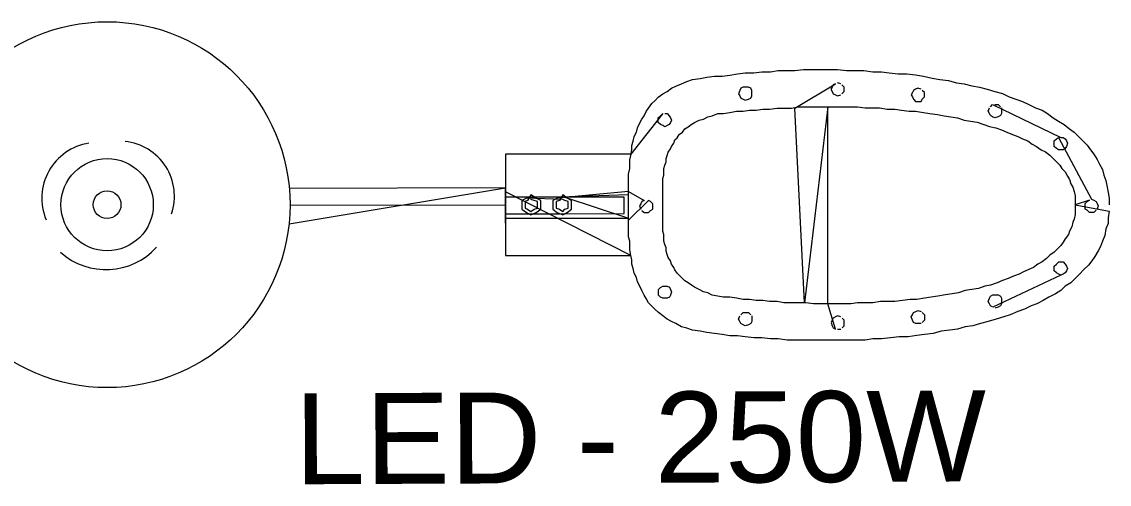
# Model space of a CAD drawing. Header units: metres. Extents: x -12 to 158, y -16 to 62.
# Drawn here: x 64.258953 to 64.261477, y 31.7712 to 31.772273 of the extents above; entities that cross this region are included whole.
import ezdxf

# ---------------------------------------------------------------- set-up
doc = ezdxf.new("R2010")
doc.units = ezdxf.units.M
for name, color, linetype, lineweight, true_color in [('A-COTAS', 1, 'Continuous', 9, 0xff0000), ('COTAS', 7, 'Continuous', 9, 0x666666), ('POSTE', 7, 'Continuous', 9, 0x767676)]:
    doc.layers.add(name, color=color, linetype=linetype, lineweight=lineweight, true_color=true_color)
doc.layers.add('P', color=7, linetype='Continuous', lineweight=100)
doc.styles.add('Arial', font='arial.ttf', dxfattribs={"height": 0.0002109540101990645})

# ---------------------------------------------------------------- blocks, each defined once
blk = doc.blocks.new('POSTE_PT-8239116-PLANTA BAIXA - PLANTA GERAL')
at = {"color": 150, "lineweight": 9, "true_color": 0x007fff, "flags": 128}
blk.add_lwpolyline([(4.08714761212965, 3.945801166333241), (4.087062961807634, 3.946303370519356), (4.08706511299064, 3.945801691218204)], dxfattribs=at)
at = {"color": 150, "lineweight": 9, "true_color": 0x007fff}
for radius in [0.0004244824486292487, 0.0001071416677902448, 3.21416677904196e-05]:
    blk.add_circle((4.087103674707316, 3.945378963950247), radius, dxfattribs=at)
for centre, radius, start, end in [((4.087083908579625, 3.945407489874441), 0.000127721673486832, 71.40838447459116, 174.144367976001), ((4.087083908579625, 3.945407489874441), 0.000127721673486832, 71.40838447459116, 174.144367976001), ((4.087095238001399, 3.945376347644062), 0.0001590223167045852, 318.4750164372164, 47.67485512233841), ((4.087095238001399, 3.945376347644062), 0.0001590223167045852, 318.4750164372164, 47.67485512233841), ((4.087088518076889, 3.945356388813216), 0.0001290106425834615, 188.9228245862469, 292.9235170958533), ((4.087088518076889, 3.945356388813216), 0.0001290106425834615, 188.9228245862469, 292.9235170958533)]:
    blk.add_arc(centre, radius, start, end, dxfattribs=at)
at = {"layer": 'A-COTAS', "color": 150, "true_color": 0x007fff}
blk.add_line((4.087145193142976, 3.946303522606835), (4.087062692688938, 3.946303370021623), dxfattribs=at)
blk.add_line((4.087145193142976, 3.946303522606835), (4.087062692688938, 3.946303370021623), dxfattribs=at)
at = {"layer": 'COTAS', "color": 5, "true_color": 0x0000ff}
blk.add_line((4.087103942916888, 3.946303446314142), (4.087103942916888, 3.945803446314142), dxfattribs=at)
at = {"layer": 'P', "color": 150, "lineweight": 9, "true_color": 0x007fff}
for p, q in [((4.08683291439166, 3.94726763419446), (4.086830376472452, 3.947259973237464)), ((4.08683291439166, 3.94726763419446), (4.086830376472452, 3.947259973237464)), ((4.087376507211601, 3.947268639574355), (4.087376521371431, 3.947260983337412)), ((4.087376507211601, 3.947268639574355), (4.087376521371431, 3.947260983337412)), ((4.08682049856348, 3.947081308829308), (4.086817960644272, 3.94707364787226)), ((4.08682049856348, 3.947081308829308), (4.086817960644272, 3.94707364787226)), ((4.086828140638903, 3.947088979226471), (4.086823045920707, 3.9470838656284)), ((4.086843462551144, 3.947083903389163), (4.086838348955039, 3.94708899810677)), ((4.087369181381667, 3.9470899798862), (4.087364086661617, 3.947084866288112)), ((4.087387055372947, 3.947084908769007), (4.087381941773127, 3.947090003486665)), ((4.08738962633362, 3.9470747051732), (4.087389612173789, 3.947082361410142)), ((4.08738962633362, 3.9470747051732), (4.087389612173789, 3.947082361410142)), ((4.08708480232408, 3.946303410913507), (4.087123083509641, 3.946303481714911))]:
    blk.add_line(p, q, dxfattribs=at)
at = {"layer": 'P', "color": 150, "lineweight": 9, "true_color": 0x007fff, "flags": 128}
for points in [[(4.087112892583146, 3.947673933960671), (4.08711800617738, 3.947668839242942), (4.087118015617252, 3.947663735085047), (4.087118025057142, 3.947658630927092), (4.087112930344551, 3.947653517328899), (4.08711038770354, 3.94764840845089), (4.087102731468287, 3.947648394290644), (4.087097627308347, 3.947648384850416), (4.087092513714122, 3.947653479568188), (4.087089952191469, 3.947658579006038), (4.087100221870593, 3.947625420859833), (4.087110430184876, 3.947625439740193), (4.087123190580069, 3.947625463340658), (4.087133403618018, 3.947622930142092), (4.087141064571349, 3.947620392223361), (4.087151277607435, 3.947617859024786), (4.087161495365333, 3.947612773747243), (4.087169156322389, 3.947610235828502), (4.087179378796495, 3.947602598472033), (4.087187044473491, 3.947597508474306), (4.087194710154213, 3.947592418476648), (4.087202380549297, 3.947584776400126), (4.087210050948088, 3.94757713432349), (4.087217726063104, 3.947566940167868), (4.08722539646005, 3.947559298091276), (4.087233071576937, 3.947549103935705), (4.087238194616639, 3.947538905059917), (4.087245869733517, 3.947528710904356), (4.087250992771365, 3.947518512028672), (4.087256120531016, 3.947505761074019), (4.087261243568856, 3.947495562198344), (4.087266371326653, 3.947482811243621), (4.087271499086296, 3.94747006028908), (4.087276626844093, 3.947457309334358), (4.087281754601873, 3.947444558379714), (4.087286887081474, 3.947429255346065), (4.087289462760224, 3.94741649967135), (4.087294595239825, 3.947401196637658), (4.087297175638507, 3.947385888883956), (4.08729975603906, 3.947370581130324), (4.087304888516798, 3.947355278096624), (4.08730746891549, 3.947339970342879), (4.08731004931418, 3.947324662589238), (4.087312634436545, 3.947306802756506), (4.08731521483709, 3.947291495002804), (4.087317795233935, 3.947276187249111), (4.08732038035443, 3.947258327416432), (4.087320408674082, 3.947243014942555), (4.087322993794585, 3.947225155109833), (4.087325578913225, 3.947207295277153), (4.08732561195468, 3.947189430724412), (4.087325640274332, 3.947174118250605), (4.087328225394844, 3.947156258417934), (4.087328258436299, 3.947138393865201), (4.087328291477763, 3.947120529312408), (4.087330871876454, 3.947105221558715), (4.087330904917927, 3.947087357005913), (4.087330937959382, 3.947069492453128), (4.087330970997122, 3.947051627900334), (4.087331004038585, 3.947033763347489), (4.0873310323601, 3.947018450873725), (4.087328513320663, 3.947000581600939), (4.087328546362127, 3.946982717048137), (4.087328574681788, 3.94696740457427), (4.087328607721389, 3.946949540021476), (4.087326083963866, 3.946934222827659), (4.08732611700533, 3.946916358274814), (4.08732359324409, 3.946901041080945), (4.087323621565605, 3.94688572860713), (4.087321097808081, 3.946870411413192), (4.087321126127741, 3.946855098939384), (4.087318602368364, 3.946839781745455), (4.087316078612711, 3.946824464551517), (4.087316106934235, 3.946809152077832), (4.087313578454908, 3.94679638696288), (4.087311049973719, 3.94678362184792), (4.087305964699146, 3.94677340409178), (4.087303431498016, 3.94676319105592), (4.087298346223435, 3.946752973299823), (4.087293260945138, 3.94674275554384), (4.087288170946891, 3.94673508986673), (4.087283080946791, 3.94672742418956), (4.087277990952261, 3.94671975851252), (4.087272896234073, 3.94671464491438), (4.087265254158668, 3.946706974517148), (4.087260159440463, 3.946701860919008), (4.087252512641384, 3.946696742600823), (4.08724741320511, 3.946694181081661), (4.087239766406022, 3.946689062763407), (4.087232114890718, 3.94668649652426), (4.0872244680935, 3.946681378206006), (4.087216816580042, 3.94667881196673), (4.087209165061021, 3.946676245727523), (4.087201508822043, 3.946676231567225), (4.087193857306748, 3.946673665327948), (4.087186205791444, 3.946671099088741), (4.08717854955432, 3.946671084928443), (4.087170893315359, 3.946671070768206), (4.087163241798184, 3.94666850452893), (4.08715558556294, 3.946668490368649), (4.087147929325832, 3.946668476208402), (4.087140273090588, 3.946668462048113), (4.0871326168516, 3.946668447887823), (4.087124960614494, 3.946668433727577), (4.087117304379249, 3.946668419567227), (4.087101991905027, 3.946668391246699), (4.087089231509851, 3.946668367646234), (4.087081575272727, 3.946668353485936), (4.087073919037483, 3.946668339325638), (4.087066262798504, 3.946668325165409), (4.087058606565131, 3.946668311005119), (4.08705095032429, 3.946668296844873), (4.087040742010007, 3.9466682779644), (4.087033081052951, 3.94667081588314), (4.087025424815852, 3.94667080172279), (4.087017768578728, 3.946670787562561), (4.087010107619809, 3.946673325481241), (4.087002446662762, 3.946675863399929), (4.086994790427508, 3.946675849239639), (4.086987129472323, 3.946678387158371), (4.086979468515267, 3.946680925077059), (4.086971802838271, 3.946686015074665), (4.086966693956527, 3.946688557713415), (4.086959028279531, 3.946693647711064), (4.086951367324345, 3.946696185629813), (4.086946253726388, 3.946701280347541), (4.086938588051253, 3.946706370345199), (4.086933469729638, 3.946714017141965), (4.086925804052632, 3.946719107139675), (4.086920685732862, 3.94672675393632), (4.086915567416817, 3.946734400733026), (4.08691044910078, 3.946742047529845), (4.086905326061078, 3.946752246405468), (4.086902755102277, 3.946762450001257), (4.086897632064421, 3.946772648876881), (4.086895061103757, 3.946782852472739), (4.08688993334596, 3.946795603427392), (4.086889909744394, 3.946808363822238), (4.086887329345695, 3.946823671575862), (4.086884748943278, 3.946838979329616), (4.086884720623626, 3.946854291803432), (4.086882140224927, 3.946869599557194), (4.086882111903412, 3.94688491203094), (4.086879531504721, 3.946900219784702), (4.08687950318506, 3.946915532258518), (4.08687691806642, 3.946933392091189), (4.086876889746768, 3.946948704564935), (4.086876856705304, 3.946966569117729), (4.086874276302888, 3.946981876871551), (4.086874243263287, 3.946999741424284), (4.086874214943625, 3.94701505389803), (4.086874181904024, 3.947032918450772), (4.086874148862568, 3.947050783003617), (4.086874115822975, 3.947068647556411), (4.086874087501443, 3.947083960030235), (4.086874054461842, 3.94710182458308), (4.086874021420386, 3.947119689135814), (4.086876540457961, 3.94713755840866), (4.0868765121383, 3.947152870882363), (4.086876479096844, 3.947170735435269), (4.08687899813441, 3.947188604708116), (4.086878965092955, 3.947206469260848), (4.086881488852333, 3.947221786454847), (4.086884007889907, 3.947239655727694), (4.086883979570255, 3.947254968201449), (4.086886498605967, 3.947272837474356), (4.086889022367198, 3.947288154668234), (4.086891541404781, 3.947306023941141), (4.086894065166022, 3.94732134113501), (4.086896588923537, 3.947336658328948), (4.086899112681052, 3.947351975522817), (4.086904188517614, 3.94736729743686), (4.086906712275129, 3.947382614630737), (4.086909236036369, 3.947397931824554), (4.086914311872923, 3.947413253738667), (4.086919392427563, 3.947426023573671), (4.086921916188794, 3.947441340767661), (4.086926996745298, 3.947454110602553), (4.086932077301801, 3.947466880437688), (4.08693715786202, 3.947479650272632), (4.086942238418514, 3.947492420107646), (4.086947323698674, 3.94750263786375), (4.086952404253306, 3.947515407698746), (4.086960041608788, 3.947525630175017), (4.086965126887085, 3.947535847930879), (4.08697276424443, 3.947546070407149), (4.086977849522727, 3.947556288163237), (4.086985486878209, 3.947566510639335), (4.086993128953623, 3.947574181036558), (4.087000771030917, 3.94758185143372), (4.087008413108194, 3.947589521830779), (4.087016059907291, 3.947594640149094), (4.087023701980834, 3.947602310546326), (4.087033900857089, 3.947607433584625), (4.087041547652461, 3.947612551902827), (4.087051751252392, 3.947615122862156), (4.087059398045901, 3.947620241180402), (4.087069601642097, 3.94762281213974), (4.087079805236439, 3.947625383099078), (4.087090013554447, 3.94762540197942), (4.087100221870593, 3.947625420859833), (4.087115388021, 3.947704563628424), (4.087130705215164, 3.947702039869965), (4.087143465608485, 3.947702063470491), (4.087156235443559, 3.947696982913018), (4.087171552639585, 3.94769445915461), (4.087184322472797, 3.947689378597128), (4.087197092309724, 3.947684298039646), (4.08720731006576, 3.947679212762103), (4.087220084618912, 3.947671580125643), (4.087230307094879, 3.947663942769113), (4.087240529570855, 3.947656305412635), (4.087250756766772, 3.947646115977031), (4.087260983962698, 3.947635926541696), (4.087271211160476, 3.947625737106075), (4.087281438356384, 3.947615547670576), (4.087289118193221, 3.947602801436036), (4.087299345391, 3.947592612000528), (4.087307025225956, 3.94757986576605), (4.087314709786457, 3.947564567452472), (4.087322389621414, 3.947551821217932), (4.087330074180044, 3.947536522904285), (4.087335201939696, 3.947523771949744), (4.087342886494601, 3.947508473636175), (4.087348018974192, 3.947493170602535), (4.087355708252773, 3.94747532020998), (4.087360840730502, 3.947460017176409), (4.087365977928172, 3.947442162063843), (4.087371115125842, 3.947424306951226), (4.087376252327237, 3.947406451838617), (4.087381389523062, 3.947388596726059), (4.087383974643556, 3.947370736893441), (4.087389111843089, 3.947352881780771), (4.087391696961729, 3.947335021948091), (4.087394286804034, 3.947314610036442), (4.087399424001704, 3.947296754923877), (4.087402013840284, 3.947276343012176), (4.087404598960788, 3.947258483179496), (4.087407188801222, 3.947238071267839), (4.087407226562635, 3.947217654636076), (4.087409816401216, 3.947197242724418), (4.087412406239788, 3.947176830812821), (4.087412444001193, 3.94715641418105), (4.087415029121695, 3.947138554348388), (4.087415066881237, 3.947118137716599), (4.087415104642642, 3.947097721084837), (4.087415142404047, 3.947077304453065), (4.08741518016358, 3.947056887821355), (4.087415217924994, 3.947036471189583), (4.087415255684527, 3.947016054557812), (4.087415293444078, 3.946995637926101), (4.087415326485543, 3.946977773373299), (4.087415364246947, 3.946957356741475), (4.087412849929313, 3.946936935389763), (4.087412882970768, 3.946919070836979), (4.087410368653143, 3.946898649485145), (4.087410401692745, 3.946880784932352), (4.08740788737512, 3.946860363580467), (4.087405368333811, 3.946842494307611), (4.087405401375276, 3.946824629754818), (4.087402882339555, 3.946806760482023), (4.087400363300127, 3.946788891209116), (4.087397844260689, 3.9467710219362), (4.087395320501312, 3.946755704742271), (4.087392801463729, 3.946737835469545), (4.087387720907243, 3.946725065634463), (4.087385192427917, 3.946712300519459), (4.087377559792374, 3.946699525964384), (4.087372474514077, 3.946689308208305), (4.087367389237634, 3.946679090452322), (4.087359751880298, 3.946668867976112), (4.087352114522962, 3.946658645499902), (4.087344472445677, 3.94665097510267), (4.087336830370254, 3.94664330470562), (4.08732918829484, 3.946635634308327), (4.087318989418575, 3.94663051127002), (4.087311342619496, 3.946625392951887), (4.087301143745085, 3.946620269913579), (4.08729094486883, 3.946615146875263), (4.087280745994437, 3.946610023836887), (4.087270542398223, 3.946607452877618), (4.087260343523829, 3.94660232983931), (4.087250139927616, 3.946599758879981), (4.087239936329548, 3.946597187920591), (4.087229728015266, 3.946597169040292), (4.087219524420932, 3.946594598080902), (4.087206768743826, 3.94659202240145), (4.087196560429534, 3.946592003521046), (4.087186352113388, 3.946591984640686), (4.087176148519054, 3.946589413681357), (4.087165940201038, 3.946589394800945), (4.087153179805854, 3.946589371200531), (4.087142971491571, 3.946589352320119), (4.087132763175417, 3.946589333439707), (4.087122554859279, 3.946589314559355), (4.087112346543134, 3.946589295679004), (4.087102138226971, 3.946589276798652), (4.087091929912697, 3.94658925791818), (4.087081721596551, 3.946589239037889), (4.087071513280397, 3.946589220157537), (4.087061304962398, 3.946589201277125), (4.087051096648105, 3.946589182396774), (4.087040888330097, 3.946589163516362), (4.087030680017677, 3.94658914463601), (4.087017914902543, 3.946591673114505), (4.087007706584536, 3.946591654234163), (4.086997498268398, 3.94659163535375), (4.086987285236029, 3.946594168552377), (4.086974520119033, 3.946596697030881), (4.086964311801025, 3.946596678150581), (4.086954098766801, 3.946599211349216), (4.086943885732569, 3.946601744547782), (4.086933667974679, 3.946606829825386), (4.086923454936723, 3.946609363023891), (4.086913237182549, 3.946614448301435), (4.086903019426522, 3.946619533578988), (4.086895353749526, 3.946624623576697), (4.08688513599349, 3.946629708854137), (4.086877470318356, 3.946634798851794), (4.086867247840518, 3.946642436208377), (4.086859577445451, 3.946650078284952), (4.086851907046642, 3.946657720361665), (4.086844231927893, 3.946667914517227), (4.086839108891907, 3.946678113392962), (4.086831433771313, 3.946688307548463), (4.086826310735319, 3.94669850642426), (4.086821182975667, 3.946711257378861), (4.086816055217887, 3.946724008333575), (4.086810927458235, 3.946736759288167), (4.086808342339604, 3.946754619120856), (4.086805761937188, 3.946769926874549), (4.08680317681854, 3.946787786707228), (4.086803143780809, 3.946805651260074), (4.086800558660307, 3.946823511092693), (4.086797973541676, 3.946841370925364), (4.086795388421173, 3.946859230758104), (4.086795350663493, 3.946879647389754), (4.086792765541136, 3.946897507222494), (4.086792727779723, 3.946917923854318), (4.086790142661083, 3.946935783686928), (4.086790104899678, 3.946956200318647), (4.086790071858223, 3.946974064871553), (4.086787482019651, 3.94699447678315), (4.0867874442601, 3.947014893414852), (4.086787406498695, 3.947035310046572), (4.086787368737291, 3.947055726678412), (4.086787335697689, 3.947073591231137), (4.08678985001346, 3.94709401258303), (4.086789812253919, 3.947114429214741), (4.086789774494368, 3.947134845846504), (4.086792288810147, 3.947155267198337), (4.086792251050605, 3.947175683830169), (4.086794770090034, 3.947193553102955), (4.08679728440953, 3.947213974454849), (4.086797246646263, 3.947234391086612), (4.086799760963896, 3.947254812438454), (4.086802280001471, 3.947272681711301), (4.086807346400006, 3.947293107783247), (4.086809865435709, 3.947310977056103), (4.086812379757069, 3.947331398407988), (4.08681745087369, 3.947349272400836), (4.086819969911248, 3.947367141673804), (4.086825041029732, 3.947385015666713), (4.086827560069168, 3.947402884939577), (4.086832631187645, 3.947420758932598), (4.086837702302395, 3.947438632925567), (4.086842773417145, 3.947456506918475), (4.086850401334591, 3.947471833552529), (4.086855477173008, 3.947487155466633), (4.086860553011424, 3.947502477380624), (4.086868180925153, 3.947517804014669), (4.086875808844462, 3.947533130648661), (4.086880884679162, 3.947548452562765), (4.086888517318428, 3.947561227117901), (4.086898702029274, 3.94757400639309), (4.086906334670386, 3.947586780948156), (4.086913967305919, 3.947599555503344), (4.086924152020499, 3.947612334778533), (4.086931789377835, 3.947622557254743), (4.08694197881421, 3.947632784450946), (4.086952168248713, 3.947643011647209), (4.086962357685096, 3.947653238843429), (4.086972551839557, 3.947660913960783), (4.086982745994018, 3.947668589077999), (4.086995492229364, 3.947676268915416), (4.087005691105628, 3.947681391953671), (4.087018437340982, 3.947689071791131), (4.087031193014362, 3.947691647470574), (4.087043943969657, 3.947696775228952), (4.087059251722076, 3.947699355628518), (4.08707200739732, 3.947701931307788), (4.087084763074426, 3.94770450698724), (4.087100075546786, 3.947704535307819)], [(4.087112892583146, 3.947673933960671), (4.08711800617738, 3.947668839242942), (4.087118015617252, 3.947663735085047), (4.087118025057142, 3.947658630927092), (4.087112930344551, 3.947653517328899), (4.08711038770354, 3.94764840845089), (4.087102731468287, 3.947648394290644), (4.087097627308347, 3.947648384850416), (4.087092513714122, 3.947653479568188), (4.087089952191469, 3.947658579006038), (4.087100221870593, 3.947625420859833), (4.087110430184876, 3.947625439740193), (4.087123190580069, 3.947625463340658), (4.087133403618018, 3.947622930142092), (4.087141064571349, 3.947620392223361), (4.087151277607435, 3.947617859024786), (4.087161495365333, 3.947612773747243), (4.087169156322389, 3.947610235828502), (4.087179378796495, 3.947602598472033), (4.087187044473491, 3.947597508474306), (4.087194710154213, 3.947592418476648), (4.087202380549297, 3.947584776400126), (4.087210050948088, 3.94757713432349), (4.087217726063104, 3.947566940167868), (4.08722539646005, 3.947559298091276), (4.087233071576937, 3.947549103935705), (4.087238194616639, 3.947538905059917), (4.087245869733517, 3.947528710904356), (4.087250992771365, 3.947518512028672), (4.087256120531016, 3.947505761074019), (4.087261243568856, 3.947495562198344), (4.087266371326653, 3.947482811243621), (4.087271499086296, 3.94747006028908), (4.087276626844093, 3.947457309334358), (4.087281754601873, 3.947444558379714), (4.087286887081474, 3.947429255346065), (4.087289462760224, 3.94741649967135), (4.087294595239825, 3.947401196637658), (4.087297175638507, 3.947385888883956), (4.08729975603906, 3.947370581130324), (4.087304888516798, 3.947355278096624), (4.08730746891549, 3.947339970342879), (4.08731004931418, 3.947324662589238), (4.087312634436545, 3.947306802756506), (4.08731521483709, 3.947291495002804), (4.087317795233935, 3.947276187249111), (4.08732038035443, 3.947258327416432), (4.087320408674082, 3.947243014942555), (4.087322993794585, 3.947225155109833), (4.087325578913225, 3.947207295277153), (4.08732561195468, 3.947189430724412), (4.087325640274332, 3.947174118250605), (4.087328225394844, 3.947156258417934), (4.087328258436299, 3.947138393865201), (4.087328291477763, 3.947120529312408), (4.087330871876454, 3.947105221558715), (4.087330904917927, 3.947087357005913), (4.087330937959382, 3.947069492453128), (4.087330970997122, 3.947051627900334), (4.087331004038585, 3.947033763347489), (4.0873310323601, 3.947018450873725), (4.087328513320663, 3.947000581600939), (4.087328546362127, 3.946982717048137), (4.087328574681788, 3.94696740457427), (4.087328607721389, 3.946949540021476), (4.087326083963866, 3.946934222827659), (4.08732611700533, 3.946916358274814), (4.08732359324409, 3.946901041080945), (4.087323621565605, 3.94688572860713), (4.087321097808081, 3.946870411413192), (4.087321126127741, 3.946855098939384), (4.087318602368364, 3.946839781745455), (4.087316078612711, 3.946824464551517), (4.087316106934235, 3.946809152077832), (4.087313578454908, 3.94679638696288), (4.087311049973719, 3.94678362184792), (4.087305964699146, 3.94677340409178), (4.087303431498016, 3.94676319105592), (4.087298346223435, 3.946752973299823), (4.087293260945138, 3.94674275554384), (4.087288170946891, 3.94673508986673), (4.087283080946791, 3.94672742418956), (4.087277990952261, 3.94671975851252), (4.087272896234073, 3.94671464491438), (4.087265254158668, 3.946706974517148), (4.087260159440463, 3.946701860919008), (4.087252512641384, 3.946696742600823), (4.08724741320511, 3.946694181081661), (4.087239766406022, 3.946689062763407), (4.087232114890718, 3.94668649652426), (4.0872244680935, 3.946681378206006), (4.087216816580042, 3.94667881196673), (4.087209165061021, 3.946676245727523), (4.087201508822043, 3.946676231567225), (4.087193857306748, 3.946673665327948), (4.087186205791444, 3.946671099088741), (4.08717854955432, 3.946671084928443), (4.087170893315359, 3.946671070768206), (4.087163241798184, 3.94666850452893), (4.08715558556294, 3.946668490368649), (4.087147929325832, 3.946668476208402), (4.087140273090588, 3.946668462048113), (4.0871326168516, 3.946668447887823), (4.087124960614494, 3.946668433727577), (4.087117304379249, 3.946668419567227), (4.087101991905027, 3.946668391246699), (4.087089231509851, 3.946668367646234), (4.087081575272727, 3.946668353485936), (4.087073919037483, 3.946668339325638), (4.087066262798504, 3.946668325165409), (4.087058606565131, 3.946668311005119), (4.08705095032429, 3.946668296844873), (4.087040742010007, 3.9466682779644), (4.087033081052951, 3.94667081588314), (4.087025424815852, 3.94667080172279), (4.087017768578728, 3.946670787562561), (4.087010107619809, 3.946673325481241), (4.087002446662762, 3.946675863399929), (4.086994790427508, 3.946675849239639), (4.086987129472323, 3.946678387158371), (4.086979468515267, 3.946680925077059), (4.086971802838271, 3.946686015074665), (4.086966693956527, 3.946688557713415), (4.086959028279531, 3.946693647711064), (4.086951367324345, 3.946696185629813), (4.086946253726388, 3.946701280347541), (4.086938588051253, 3.946706370345199), (4.086933469729638, 3.946714017141965), (4.086925804052632, 3.946719107139675), (4.086920685732862, 3.94672675393632), (4.086915567416817, 3.946734400733026), (4.08691044910078, 3.946742047529845), (4.086905326061078, 3.946752246405468), (4.086902755102277, 3.946762450001257), (4.086897632064421, 3.946772648876881), (4.086895061103757, 3.946782852472739), (4.08688993334596, 3.946795603427392), (4.086889909744394, 3.946808363822238), (4.086887329345695, 3.946823671575862), (4.086884748943278, 3.946838979329616), (4.086884720623626, 3.946854291803432), (4.086882140224927, 3.946869599557194), (4.086882111903412, 3.94688491203094), (4.086879531504721, 3.946900219784702), (4.08687950318506, 3.946915532258518), (4.08687691806642, 3.946933392091189), (4.086876889746768, 3.946948704564935), (4.086876856705304, 3.946966569117729), (4.086874276302888, 3.946981876871551), (4.086874243263287, 3.946999741424284), (4.086874214943625, 3.94701505389803), (4.086874181904024, 3.947032918450772), (4.086874148862568, 3.947050783003617), (4.086874115822975, 3.947068647556411), (4.086874087501443, 3.947083960030235), (4.086874054461842, 3.94710182458308), (4.086874021420386, 3.947119689135814), (4.086876540457961, 3.94713755840866), (4.0868765121383, 3.947152870882363), (4.086876479096844, 3.947170735435269), (4.08687899813441, 3.947188604708116), (4.086878965092955, 3.947206469260848), (4.086881488852333, 3.947221786454847), (4.086884007889907, 3.947239655727694), (4.086883979570255, 3.947254968201449), (4.086886498605967, 3.947272837474356), (4.086889022367198, 3.947288154668234), (4.086891541404781, 3.947306023941141), (4.086894065166022, 3.94732134113501), (4.086896588923537, 3.947336658328948), (4.086899112681052, 3.947351975522817), (4.086904188517614, 3.94736729743686), (4.086906712275129, 3.947382614630737), (4.086909236036369, 3.947397931824554), (4.086914311872923, 3.947413253738667), (4.086919392427563, 3.947426023573671), (4.086921916188794, 3.947441340767661), (4.086926996745298, 3.947454110602553), (4.086932077301801, 3.947466880437688), (4.08693715786202, 3.947479650272632), (4.086942238418514, 3.947492420107646), (4.086947323698674, 3.94750263786375), (4.086952404253306, 3.947515407698746), (4.086960041608788, 3.947525630175017), (4.086965126887085, 3.947535847930879), (4.08697276424443, 3.947546070407149), (4.086977849522727, 3.947556288163237), (4.086985486878209, 3.947566510639335), (4.086993128953623, 3.947574181036558), (4.087000771030917, 3.94758185143372), (4.087008413108194, 3.947589521830779), (4.087016059907291, 3.947594640149094), (4.087023701980834, 3.947602310546326), (4.087033900857089, 3.947607433584625), (4.087041547652461, 3.947612551902827), (4.087051751252392, 3.947615122862156), (4.087059398045901, 3.947620241180402), (4.087069601642097, 3.94762281213974), (4.087079805236439, 3.947625383099078), (4.087090013554447, 3.94762540197942), (4.087100221870593, 3.947625420859833), (4.087115388021, 3.947704563628424), (4.087130705215164, 3.947702039869965), (4.087143465608485, 3.947702063470491), (4.087156235443559, 3.947696982913018), (4.087171552639585, 3.94769445915461), (4.087184322472797, 3.947689378597128), (4.087197092309724, 3.947684298039646), (4.08720731006576, 3.947679212762103), (4.087220084618912, 3.947671580125643), (4.087230307094879, 3.947663942769113), (4.087240529570855, 3.947656305412635), (4.087250756766772, 3.947646115977031), (4.087260983962698, 3.947635926541696), (4.087271211160476, 3.947625737106075), (4.087281438356384, 3.947615547670576), (4.087289118193221, 3.947602801436036), (4.087299345391, 3.947592612000528), (4.087307025225956, 3.94757986576605), (4.087314709786457, 3.947564567452472), (4.087322389621414, 3.947551821217932), (4.087330074180044, 3.947536522904285), (4.087335201939696, 3.947523771949744), (4.087342886494601, 3.947508473636175), (4.087348018974192, 3.947493170602535), (4.087355708252773, 3.94747532020998), (4.087360840730502, 3.947460017176409), (4.087365977928172, 3.947442162063843), (4.087371115125842, 3.947424306951226), (4.087376252327237, 3.947406451838617), (4.087381389523062, 3.947388596726059), (4.087383974643556, 3.947370736893441), (4.087389111843089, 3.947352881780771), (4.087391696961729, 3.947335021948091), (4.087394286804034, 3.947314610036442), (4.087399424001704, 3.947296754923877), (4.087402013840284, 3.947276343012176), (4.087404598960788, 3.947258483179496), (4.087407188801222, 3.947238071267839), (4.087407226562635, 3.947217654636076), (4.087409816401216, 3.947197242724418), (4.087412406239788, 3.947176830812821), (4.087412444001193, 3.94715641418105), (4.087415029121695, 3.947138554348388), (4.087415066881237, 3.947118137716599), (4.087415104642642, 3.947097721084837), (4.087415142404047, 3.947077304453065), (4.08741518016358, 3.947056887821355), (4.087415217924994, 3.947036471189583), (4.087415255684527, 3.947016054557812), (4.087415293444078, 3.946995637926101), (4.087415326485543, 3.946977773373299), (4.087415364246947, 3.946957356741475), (4.087412849929313, 3.946936935389763), (4.087412882970768, 3.946919070836979), (4.087410368653143, 3.946898649485145), (4.087410401692745, 3.946880784932352), (4.08740788737512, 3.946860363580467), (4.087405368333811, 3.946842494307611), (4.087405401375276, 3.946824629754818), (4.087402882339555, 3.946806760482023), (4.087400363300127, 3.946788891209116), (4.087397844260689, 3.9467710219362), (4.087395320501312, 3.946755704742271), (4.087392801463729, 3.946737835469545), (4.087387720907243, 3.946725065634463), (4.087385192427917, 3.946712300519459), (4.087377559792374, 3.946699525964384), (4.087372474514077, 3.946689308208305), (4.087367389237634, 3.946679090452322), (4.087359751880298, 3.946668867976112), (4.087352114522962, 3.946658645499902), (4.087344472445677, 3.94665097510267), (4.087336830370254, 3.94664330470562), (4.08732918829484, 3.946635634308327), (4.087318989418575, 3.94663051127002), (4.087311342619496, 3.946625392951887), (4.087301143745085, 3.946620269913579), (4.08729094486883, 3.946615146875263), (4.087280745994437, 3.946610023836887), (4.087270542398223, 3.946607452877618), (4.087260343523829, 3.94660232983931), (4.087250139927616, 3.946599758879981), (4.087239936329548, 3.946597187920591), (4.087229728015266, 3.946597169040292), (4.087219524420932, 3.946594598080902), (4.087206768743826, 3.94659202240145), (4.087196560429534, 3.946592003521046), (4.087186352113388, 3.946591984640686), (4.087176148519054, 3.946589413681357), (4.087165940201038, 3.946589394800945), (4.087153179805854, 3.946589371200531), (4.087142971491571, 3.946589352320119), (4.087132763175417, 3.946589333439707), (4.087122554859279, 3.946589314559355), (4.087112346543134, 3.946589295679004), (4.087102138226971, 3.946589276798652), (4.087091929912697, 3.94658925791818), (4.087081721596551, 3.946589239037889), (4.087071513280397, 3.946589220157537), (4.087061304962398, 3.946589201277125), (4.087051096648105, 3.946589182396774), (4.087040888330097, 3.946589163516362), (4.087030680017677, 3.94658914463601), (4.087017914902543, 3.946591673114505), (4.087007706584536, 3.946591654234163), (4.086997498268398, 3.94659163535375), (4.086987285236029, 3.946594168552377), (4.086974520119033, 3.946596697030881), (4.086964311801025, 3.946596678150581), (4.086954098766801, 3.946599211349216), (4.086943885732569, 3.946601744547782), (4.086933667974679, 3.946606829825386), (4.086923454936723, 3.946609363023891), (4.086913237182549, 3.946614448301435), (4.086903019426522, 3.946619533578988), (4.086895353749526, 3.946624623576697), (4.08688513599349, 3.946629708854137), (4.086877470318356, 3.946634798851794), (4.086867247840518, 3.946642436208377), (4.086859577445451, 3.946650078284952), (4.086851907046642, 3.946657720361665), (4.086844231927893, 3.946667914517227), (4.086839108891907, 3.946678113392962), (4.086831433771313, 3.946688307548463), (4.086826310735319, 3.94669850642426), (4.086821182975667, 3.946711257378861), (4.086816055217887, 3.946724008333575), (4.086810927458235, 3.946736759288167), (4.086808342339604, 3.946754619120856), (4.086805761937188, 3.946769926874549), (4.08680317681854, 3.946787786707228), (4.086803143780809, 3.946805651260074), (4.086800558660307, 3.946823511092693), (4.086797973541676, 3.946841370925364), (4.086795388421173, 3.946859230758104), (4.086795350663493, 3.946879647389754), (4.086792765541136, 3.946897507222494), (4.086792727779723, 3.946917923854318), (4.086790142661083, 3.946935783686928), (4.086790104899678, 3.946956200318647), (4.086790071858223, 3.946974064871553), (4.086787482019651, 3.94699447678315), (4.0867874442601, 3.947014893414852), (4.086787406498695, 3.947035310046572), (4.086787368737291, 3.947055726678412), (4.086787335697689, 3.947073591231137), (4.08678985001346, 3.94709401258303), (4.086789812253919, 3.947114429214741), (4.086789774494368, 3.947134845846504), (4.086792288810147, 3.947155267198337), (4.086792251050605, 3.947175683830169), (4.086794770090034, 3.947193553102955), (4.08679728440953, 3.947213974454849), (4.086797246646263, 3.947234391086612), (4.086799760963896, 3.947254812438454), (4.086802280001471, 3.947272681711301), (4.086807346400006, 3.947293107783247), (4.086809865435709, 3.947310977056103), (4.086812379757069, 3.947331398407988), (4.08681745087369, 3.947349272400836), (4.086819969911248, 3.947367141673804), (4.086825041029732, 3.947385015666713), (4.086827560069168, 3.947402884939577), (4.086832631187645, 3.947420758932598), (4.086837702302395, 3.947438632925567), (4.086842773417145, 3.947456506918475), (4.086850401334591, 3.947471833552529), (4.086855477173008, 3.947487155466633), (4.086860553011424, 3.947502477380624), (4.086868180925153, 3.947517804014669), (4.086875808844462, 3.947533130648661), (4.086880884679162, 3.947548452562765), (4.086888517318428, 3.947561227117901), (4.086898702029274, 3.94757400639309), (4.086906334670386, 3.947586780948156), (4.086913967305919, 3.947599555503344), (4.086924152020499, 3.947612334778533), (4.086931789377835, 3.947622557254743), (4.08694197881421, 3.947632784450946), (4.086952168248713, 3.947643011647209), (4.086962357685096, 3.947653238843429), (4.086972551839557, 3.947660913960783), (4.086982745994018, 3.947668589077999), (4.086995492229364, 3.947676268915416), (4.087005691105628, 3.947681391953671), (4.087018437340982, 3.947689071791131), (4.087031193014362, 3.947691647470574), (4.087043943969657, 3.947696775228952), (4.087059251722076, 3.947699355628518), (4.08707200739732, 3.947701931307788), (4.087084763074426, 3.94770450698724), (4.087100075546786, 3.947704535307819)], [(4.086873450286817, 3.947428490691007), (4.086868336688859, 3.947433585408666), (4.086944606414195, 3.947591955907526), (4.086944596972443, 3.94759706006549), (4.086947139613462, 3.947602168943551), (4.086952239049728, 3.947604730462714), (4.086957338487855, 3.947607291981754), (4.086964999444912, 3.947604754063188), (4.086970108322929, 3.947602211424377), (4.08697266984185, 3.947597111986483), (4.086972679283602, 3.947592007828527), (4.086972688723492, 3.947586903670571), (4.086970146084334, 3.947581794792675), (4.086965051366147, 3.947576681194482), (4.086957395130894, 3.947576667034236), (4.086952290970972, 3.947576657594069), (4.086947177374867, 3.94758175231184), (4.086944615854076, 3.947586851749509), (4.08708739067254, 3.947663678443872), (4.087089933309835, 3.947668787321898), (4.087092475950838, 3.947673896199968), (4.08709757538712, 3.947676457719121), (4.08710267482711, 3.947679019238275), (4.087110335782304, 3.947676481319587)], [(4.086873450286817, 3.947428490691007), (4.086868336688859, 3.947433585408666), (4.086944606414195, 3.947591955907526), (4.086944596972443, 3.94759706006549), (4.086947139613462, 3.947602168943551), (4.086952239049728, 3.947604730462714), (4.086957338487855, 3.947607291981754), (4.086964999444912, 3.947604754063188), (4.086970108322929, 3.947602211424377), (4.08697266984185, 3.947597111986483), (4.086972679283602, 3.947592007828527), (4.086972688723492, 3.947586903670571), (4.086970146084334, 3.947581794792675), (4.086965051366147, 3.947576681194482), (4.086957395130894, 3.947576667034236), (4.086952290970972, 3.947576657594069), (4.086947177374867, 3.94758175231184), (4.086944615854076, 3.947586851749509), (4.08708739067254, 3.947663678443872), (4.087089933309835, 3.947668787321898), (4.087092475950838, 3.947673896199968), (4.08709757538712, 3.947676457719121), (4.08710267482711, 3.947679019238275), (4.087110335782304, 3.947676481319587)], [(4.087263616284515, 3.94759254591911), (4.087261073645363, 3.947587437041036), (4.087258531008075, 3.947582328163135), (4.087253436289887, 3.947577214565002), (4.087248332133676, 3.947577205124825), (4.087243227973739, 3.947577195684648), (4.08723811437578, 3.947582290402371), (4.087233000777821, 3.947587385120035), (4.087232991337935, 3.947592489277992), (4.087232981896188, 3.947597593435949), (4.087238076612513, 3.947602707034083), (4.087243176052506, 3.947605268553297), (4.087248275490637, 3.947607830072394), (4.087253384368654, 3.947605287433591), (4.08725849324667, 3.947602744794848), (4.08726105476373, 3.94759764535695), (4.087263616284515, 3.94759254591911), (4.087337919218625, 3.947434453905783), (4.087335376581336, 3.947429345027882), (4.087330277146931, 3.947426783508611), (4.087325177706937, 3.947424221989456), (4.087317516748021, 3.94742675990814), (4.087312407870005, 3.947429302546942), (4.087309846349219, 3.947434401984782), (4.087309836909334, 3.947439506142739), (4.087309822749506, 3.947447162379617), (4.087312365390519, 3.947452271257633), (4.08731746482865, 3.94745483277673), (4.087325121065761, 3.947454846937025), (4.087330225225697, 3.947454856377259), (4.087335334099989, 3.947452313738515), (4.087337895618911, 3.947447214300675), (4.087340461857776, 3.947439562783857)], [(4.087263616284515, 3.94759254591911), (4.087261073645363, 3.947587437041036), (4.087258531008075, 3.947582328163135), (4.087253436289887, 3.947577214565002), (4.087248332133676, 3.947577205124825), (4.087243227973739, 3.947577195684648), (4.08723811437578, 3.947582290402371), (4.087233000777821, 3.947587385120035), (4.087232991337935, 3.947592489277992), (4.087232981896188, 3.947597593435949), (4.087238076612513, 3.947602707034083), (4.087243176052506, 3.947605268553297), (4.087248275490637, 3.947607830072394), (4.087253384368654, 3.947605287433591), (4.08725849324667, 3.947602744794848), (4.08726105476373, 3.94759764535695), (4.087263616284515, 3.94759254591911), (4.087337919218625, 3.947434453905783), (4.087335376581336, 3.947429345027882), (4.087330277146931, 3.947426783508611), (4.087325177706937, 3.947424221989456), (4.087317516748021, 3.94742675990814), (4.087312407870005, 3.947429302546942), (4.087309846349219, 3.947434401984782), (4.087309836909334, 3.947439506142739), (4.087309822749506, 3.947447162379617), (4.087312365390519, 3.947452271257633), (4.08731746482865, 3.94745483277673), (4.087325121065761, 3.947454846937025), (4.087330225225697, 3.947454856377259), (4.087335334099989, 3.947452313738515), (4.087337895618911, 3.947447214300675), (4.087340461857776, 3.947439562783857)], [(4.086868327248969, 3.947438689566622), (4.086868313087285, 3.947446345803503), (4.086873407807334, 3.947451459401635)], [(4.086868327248969, 3.947438689566622), (4.086868313087285, 3.947446345803503), (4.086873407807334, 3.947451459401635)], [(4.086875955168286, 3.947454016200675), (4.086883611401677, 3.947454030360912), (4.086888715559737, 3.94745403980114), (4.086893824439617, 3.947451497162398), (4.086896385958545, 3.947446397724557), (4.086898952195551, 3.947438746207745), (4.086896409560119, 3.947433637329727), (4.08689386692097, 3.94742852845177), (4.08688876748098, 3.947425966932556), (4.086883668042852, 3.947423405413342), (4.086876007089521, 3.94742594333203)], [(4.086875955168286, 3.947454016200675), (4.086883611401677, 3.947454030360912), (4.086888715559737, 3.94745403980114), (4.086893824439617, 3.947451497162398), (4.086896385958545, 3.947446397724557), (4.086898952195551, 3.947438746207745), (4.086896409560119, 3.947433637329727), (4.08689386692097, 3.94742852845177), (4.08688876748098, 3.947425966932556), (4.086883668042852, 3.947423405413342), (4.086876007089521, 3.94742594333203)], [(4.086830376472452, 3.947259973237464), (4.086832937993243, 3.947254873799691), (4.0868354995103, 3.94724977436185), (4.086840608388318, 3.947247231723038), (4.086845717264474, 3.947244689084184), (4.086850816704464, 3.94724725060339), (4.086855916142592, 3.947249812122605), (4.086861010858916, 3.947254925720623), (4.086861001419035, 3.947260029878527), (4.086860987257342, 3.947267686115461), (4.086855878383059, 3.947270228754324), (4.08685076478322, 3.947275323472052), (4.086845660623298, 3.947275314031867), (4.086840556467084, 3.947275304591631), (4.086835461750749, 3.94727019099356)], [(4.086830376472452, 3.947259973237464), (4.086832937993243, 3.947254873799691), (4.0868354995103, 3.94724977436185), (4.086840608388318, 3.947247231723038), (4.086845717264474, 3.947244689084184), (4.086850816704464, 3.94724725060339), (4.086855916142592, 3.947249812122605), (4.086861010858916, 3.947254925720623), (4.086861001419035, 3.947260029878527), (4.086860987257342, 3.947267686115461), (4.086855878383059, 3.947270228754324), (4.08685076478322, 3.947275323472052), (4.086845660623298, 3.947275314031867), (4.086840556467084, 3.947275304591631), (4.086835461750749, 3.94727019099356)], [(4.087350981699429, 3.947271144452445), (4.087356076419479, 3.947276258050525), (4.087361180577548, 3.947276267490692), (4.087368836814672, 3.94727628165099), (4.087373950412622, 3.947271186933219)], [(4.087350981699429, 3.947271144452445), (4.087356076419479, 3.947276258050525), (4.087361180577548, 3.947276267490692), (4.087368836814672, 3.94727628165099), (4.087373950412622, 3.947271186933219)], [(4.087376521371431, 3.947260983337412), (4.087376530811321, 3.947255879179508), (4.087373988172173, 3.947250770301551), (4.087368888735899, 3.947248208782346), (4.08736123721687, 3.947245642543078), (4.087356128340715, 3.947248185181872), (4.087351019460843, 3.947250727820674), (4.087348457943777, 3.947255827258464), (4.087345896422995, 3.947260926696297), (4.087348434342203, 3.947268587653293)], [(4.087376521371431, 3.947260983337412), (4.087376530811321, 3.947255879179508), (4.087373988172173, 3.947250770301551), (4.087368888735899, 3.947248208782346), (4.08736123721687, 3.947245642543078), (4.087356128340715, 3.947248185181872), (4.087351019460843, 3.947250727820674), (4.087348457943777, 3.947255827258464), (4.087345896422995, 3.947260926696297), (4.087348434342203, 3.947268587653293)], [(4.087328418918083, 3.947051623180272), (4.086874148862568, 3.947050783003617), (4.087328518042475, 3.946998029521953), (4.086876842545474, 3.946974225354671), (4.0868205221632, 3.947068548434471), (4.086823083682112, 3.947063448996628), (4.086828192560129, 3.947060906357835), (4.086833301440009, 3.947058363719024), (4.086838400876283, 3.947060925238247), (4.086843500312549, 3.947063486757392), (4.086846042951698, 3.94706859563541), (4.086848585592708, 3.947073704513436), (4.086846019350124, 3.947081356030247)], [(4.086876842545474, 3.946974225354671), (4.0868205221632, 3.947068548434471), (4.086823083682112, 3.947063448996628), (4.086828192560129, 3.947060906357835), (4.086833301440009, 3.947058363719024), (4.086838400876283, 3.947060925238247), (4.086843500312549, 3.947063486757392), (4.086846042951698, 3.94706859563541), (4.086848585592708, 3.947073704513436), (4.086846019350124, 3.947081356030247)], [(4.086843462551144, 3.947083903389163), (4.086838348955039, 3.94708899810677), (4.08683324479698, 3.947088988666655), (4.086828140638903, 3.947088979226471), (4.086823045920707, 3.9470838656284)], [(4.087361539304382, 3.947082309489081), (4.087359001385183, 3.947074648532085), (4.087361562905965, 3.947069549094251), (4.087364124424885, 3.947064449656401), (4.08736923330104, 3.947061907017659), (4.087374342179057, 3.947059364378866), (4.087381993694361, 3.947061930618133), (4.087387093136223, 3.947064492137235), (4.087389635775363, 3.947069601015244), (4.087330970997122, 3.947051627900334)], [(4.087361539304382, 3.947082309489081), (4.087359001385183, 3.947074648532085), (4.087361562905965, 3.947069549094251), (4.087364124424885, 3.947064449656401), (4.08736923330104, 3.947061907017659), (4.087374342179057, 3.947059364378866), (4.087381993694361, 3.947061930618133), (4.087387093136223, 3.947064492137235), (4.087389635775363, 3.947069601015244), (4.087330970997122, 3.947051627900334)], [(4.087387055372947, 3.947084908769007), (4.087381941773127, 3.947090003486665), (4.087374285537882, 3.947089989326428), (4.087369181381667, 3.9470899798862), (4.087364086661617, 3.947084866288112)], [(4.087356864674137, 3.946850060862728), (4.087351751076178, 3.94685515558056), (4.087351741636306, 3.946860259738404), (4.087351727476475, 3.946867915975389), (4.0873568221928, 3.946873029573478)], [(4.087356864674137, 3.946850060862728), (4.087351751076178, 3.94685515558056), (4.087351741636306, 3.946860259738404), (4.087351727476475, 3.946867915975389), (4.0873568221928, 3.946873029573478)], [(4.087359369553752, 3.946875586372621), (4.087367025789005, 3.946875600532868), (4.087372129947082, 3.946875609973035), (4.087377238826963, 3.946873067334232), (4.087379800342148, 3.946867967896347), (4.08738236658288, 3.94686031637964)], [(4.087359369553752, 3.946875586372621), (4.087367025789005, 3.946875600532868), (4.087372129947082, 3.946875609973035), (4.087377238826963, 3.946873067334232), (4.087379800342148, 3.946867967896347), (4.08738236658288, 3.94686031637964)], [(4.08738236658288, 3.94686031637964), (4.087379823941869, 3.946855207501553), (4.087377281308299, 3.946850098623492), (4.087372181868309, 3.946847537104329), (4.08736708243018, 3.946844975585228), (4.087359421474979, 3.946847513503864)], [(4.08738236658288, 3.94686031637964), (4.087379823941869, 3.946855207501553), (4.087377281308299, 3.946850098623492), (4.087372181868309, 3.946847537104329), (4.08736708243018, 3.946844975585228), (4.087359421474979, 3.946847513503864)], [(4.086890159910671, 3.946673103636833), (4.08689015047079, 3.946678207794789), (4.086895245190839, 3.946683321392981), (4.08690034462338, 3.946685882912083), (4.086905444061516, 3.946688444431176), (4.086910552943251, 3.946685901792435), (4.086915661819406, 3.946683359153684), (4.086918223340197, 3.946678259715903), (4.086920784857254, 3.946673160277948), (4.086918242221822, 3.946668051399991), (4.08691569958081, 3.946662942521974), (4.086910604864486, 3.946657828923773), (4.086905500702692, 3.946657819483606), (4.086900396544615, 3.946657810043421), (4.08689528295039, 3.94666290476121), (4.086890169350553, 3.946667999478921), (4.086984733153265, 3.946594163832306), (4.086985271243508, 3.946303226829976), (4.087220062509312, 3.946303661078502), (4.087219524420932, 3.946594598080902), (4.087072041928905, 3.946303387313085), (4.087133291823924, 3.946303500595323), (4.087132763175417, 3.946589333439707), (4.087071513280397, 3.946589220157537), (4.087091863829778, 3.946624987023827), (4.08709442535056, 3.946619887585985), (4.087099534226715, 3.946617344947122), (4.087104643104723, 3.946614802308502), (4.087112294621899, 3.946617368547657)], [(4.086890159910671, 3.946673103636833), (4.08689015047079, 3.946678207794789), (4.086895245190839, 3.946683321392981), (4.08690034462338, 3.946685882912083), (4.086905444061516, 3.946688444431176), (4.086910552943251, 3.946685901792435), (4.086915661819406, 3.946683359153684), (4.086918223340197, 3.946678259715903), (4.086920784857254, 3.946673160277948), (4.086918242221822, 3.946668051399991), (4.08691569958081, 3.946662942521974), (4.086910604864486, 3.946657828923773), (4.086905500702692, 3.946657819483606), (4.086900396544615, 3.946657810043421), (4.08689528295039, 3.94666290476121), (4.086890169350553, 3.946667999478921), (4.086984733153265, 3.946594163832306), (4.086985271243508, 3.946303226829976), (4.087220062509312, 3.946303661078502), (4.087219524420932, 3.946594598080902), (4.087072041928905, 3.946303387313085), (4.087133291823924, 3.946303500595323), (4.087132763175417, 3.946589333439707), (4.087071513280397, 3.946589220157537), (4.087091863829778, 3.946624987023827), (4.08709442535056, 3.946619887585985), (4.087099534226715, 3.946617344947122), (4.087104643104723, 3.946614802308502), (4.087112294621899, 3.946617368547657)], [(4.087114841980988, 3.946619925346697), (4.08711993669545, 3.94662503894488), (4.087119927255569, 3.946630143102784), (4.087119917815679, 3.94663524726074), (4.087114804221446, 3.94664034197846), (4.087112242700663, 3.946645441416301), (4.087104586463548, 3.946645427256003), (4.087099482305479, 3.946645417815836), (4.087094387589155, 3.946640304217757), (4.087091844949997, 3.946635195339678), (4.087137867333493, 3.946589342879943), (4.087079169517512, 3.946589234317827), (4.087084571039436, 3.946428462782992), (4.087084684321788, 3.94636721288779), (4.08708480232408, 3.946303410913507), (4.087123083509641, 3.946303481714911), (4.087122984387111, 3.946357075373404), (4.08712285222498, 3.946428533584353), (4.087122573739051, 3.946579106243556), (4.087084292553498, 3.946579035442091), (4.087084547437862, 3.94644122317782), (4.087132763175417, 3.946589333439707), (4.087071513280397, 3.946589220157537), (4.087087132560218, 3.946423363345149), (4.087092255596204, 3.946413164469526), (4.087102463914213, 3.946413183349878), (4.087112672228495, 3.946413202230298), (4.087120309583978, 3.946423424706326), (4.087125390142335, 3.946436194541461), (4.087120267102623, 3.946446393417085), (4.0871125919876, 3.946456587572646), (4.087102383673325, 3.946456568692347), (4.087092175355308, 3.946456549811874), (4.087087090078865, 3.946446332055847), (4.087079452721538, 3.94643610957981), (4.087092227276535, 3.946428476943281), (4.087094793517275, 3.94642082542647), (4.087102449752519, 3.946420839586751), (4.087110105989627, 3.946420853746997), (4.087112643908843, 3.946428514704045), (4.087117733905218, 3.946436180381163), (4.08711262030726, 3.94644127509883), (4.0871100540684, 3.946448926615711), (4.087102397831284, 3.946448912455413), (4.08709474159604, 3.946448898295166), (4.087092203676823, 3.946441237338058), (4.087089661039546, 3.946436128460109), (4.087087264722341, 3.946351905134037), (4.087092387760189, 3.946341706258301), (4.087102596076335, 3.946341725138721), (4.087112804390618, 3.946341744019064), (4.087120441746092, 3.946351966495274), (4.087125527024389, 3.946362184251249), (4.087120399266618, 3.946374935205971), (4.087112724149731, 3.946385129361464), (4.087102515835448, 3.946385110481172), (4.087092307517439, 3.946385091600761), (4.087087222240996, 3.946374873844785), (4.087079589605454, 3.946362099289658), (4.087092364158607, 3.946354466653251), (4.087094925681251, 3.946349367215417), (4.087102581916505, 3.946349381375655), (4.087110238155483, 3.946349395535945), (4.087112780790906, 3.946354504414023), (4.087117870789153, 3.946362170091011), (4.087112752469383, 3.946369816887717), (4.087110186234248, 3.946377468404589), (4.08710252999527, 3.94637745424436), (4.087094873760025, 3.946377440084062), (4.087092335838954, 3.946369779126953), (4.087089797919755, 3.946362118169958)], [(4.087114841980988, 3.946619925346697), (4.08711993669545, 3.94662503894488), (4.087119927255569, 3.946630143102784), (4.087119917815679, 3.94663524726074), (4.087114804221446, 3.94664034197846), (4.087112242700663, 3.946645441416301), (4.087104586463548, 3.946645427256003), (4.087099482305479, 3.946645417815836), (4.087094387589155, 3.946640304217757), (4.087091844949997, 3.946635195339678), (4.087137867333493, 3.946589342879943), (4.087079169517512, 3.946589234317827), (4.087084571039436, 3.946428462782992), (4.087084684321788, 3.94636721288779)], [(4.087122984387111, 3.946357075373404), (4.08712285222498, 3.946428533584353), (4.087122573739051, 3.946579106243556), (4.087084292553498, 3.946579035442091), (4.087084547437862, 3.94644122317782), (4.087132763175417, 3.946589333439707), (4.087071513280397, 3.946589220157537), (4.087087132560218, 3.946423363345149), (4.087092255596204, 3.946413164469526), (4.087102463914213, 3.946413183349878), (4.087112672228495, 3.946413202230298), (4.087120309583978, 3.946423424706326), (4.087125390142335, 3.946436194541461), (4.087120267102623, 3.946446393417085), (4.0871125919876, 3.946456587572646), (4.087102383673325, 3.946456568692347), (4.087092175355308, 3.946456549811874), (4.087087090078865, 3.946446332055847), (4.087079452721538, 3.94643610957981), (4.087092227276535, 3.946428476943281), (4.087094793517275, 3.94642082542647), (4.087102449752519, 3.946420839586751), (4.087110105989627, 3.946420853746997), (4.087112643908843, 3.946428514704045), (4.087117733905218, 3.946436180381163), (4.08711262030726, 3.94644127509883), (4.0871100540684, 3.946448926615711), (4.087102397831284, 3.946448912455413), (4.08709474159604, 3.946448898295166), (4.087092203676823, 3.946441237338058), (4.087089661039546, 3.946436128460109), (4.087087264722341, 3.946351905134037), (4.087092387760189, 3.946341706258301), (4.087102596076335, 3.946341725138721), (4.087112804390618, 3.946341744019064), (4.087120441746092, 3.946351966495274), (4.087125527024389, 3.946362184251249), (4.087120399266618, 3.946374935205971), (4.087112724149731, 3.946385129361464), (4.087102515835448, 3.946385110481172), (4.087092307517439, 3.946385091600761), (4.087087222240996, 3.946374873844785), (4.087079589605454, 3.946362099289658), (4.087092364158607, 3.946354466653251), (4.087094925681251, 3.946349367215417), (4.087102581916505, 3.946349381375655), (4.087110238155483, 3.946349395535945), (4.087112780790906, 3.946354504414023), (4.087117870789153, 3.946362170091011), (4.087112752469383, 3.946369816887717), (4.087110186234248, 3.946377468404589), (4.08710252999527, 3.94637745424436), (4.087094873760025, 3.946377440084062), (4.087092335838954, 3.946369779126953), (4.087089797919755, 3.946362118169958)]]:
    blk.add_lwpolyline(points, dxfattribs=at)
for points in [[(4.086828565448682, 3.946859292119266), (4.086828574888568, 3.946854187961366), (4.086831136405627, 3.946849088523468), (4.086836245287369, 3.946846545884666), (4.086843906240697, 3.946844007965982), (4.086849005678828, 3.946846569485137), (4.086854105118821, 3.946849131004292), (4.08685664775611, 3.946854239882367), (4.086859190395261, 3.946859348760384), (4.086856624156396, 3.946867000277202), (4.086854062637474, 3.946872099715041), (4.086848953757594, 3.946874642353902), (4.086843849599521, 3.946874632913667), (4.086836193366135, 3.946874618753373), (4.086831093924279, 3.946872057234218), (4.086828551288853, 3.946866948356143)], [(4.086828565448682, 3.946859292119266), (4.086828574888568, 3.946854187961366), (4.086831136405627, 3.946849088523468), (4.086836245287369, 3.946846545884666), (4.086843906240697, 3.946844007965982), (4.086849005678828, 3.946846569485137), (4.086854105118821, 3.946849131004292), (4.08685664775611, 3.946854239882367), (4.086859190395261, 3.946859348760384), (4.086856624156396, 3.946867000277202), (4.086854062637474, 3.946872099715041), (4.086848953757594, 3.946874642353902), (4.086843849599521, 3.946874632913667), (4.086836193366135, 3.946874618753373), (4.086831093924279, 3.946872057234218), (4.086828551288853, 3.946866948356143)], [(4.087318909175853, 3.946673896612472), (4.087318918615739, 3.946668792454573), (4.087316375978451, 3.946663683576558), (4.087311281258399, 3.946658569978365), (4.087303625021289, 3.946658555818071), (4.08729852086694, 3.946658546377952), (4.087293407268982, 3.946663641095733), (4.087290845748196, 3.946668740533515), (4.087290836306448, 3.946673844691414), (4.087290826868425, 3.946678948849371), (4.087293369507576, 3.946684057727504), (4.087298468945707, 3.946686619246543), (4.087303568380113, 3.946689180765698), (4.087311229337166, 3.946686642847014), (4.087316338218907, 3.946684100208328), (4.087318899735968, 3.94667900077043)], [(4.087318909175853, 3.946673896612472), (4.087318918615739, 3.946668792454573), (4.087316375978451, 3.946663683576558), (4.087311281258399, 3.946658569978365), (4.087303625021289, 3.946658555818071), (4.08729852086694, 3.946658546377952), (4.087293407268982, 3.946663641095733), (4.087290845748196, 3.946668740533515), (4.087290836306448, 3.946673844691414), (4.087290826868425, 3.946678948849371), (4.087293369507576, 3.946684057727504), (4.087298468945707, 3.946686619246543), (4.087303568380113, 3.946689180765698), (4.087311229337166, 3.946686642847014), (4.087316338218907, 3.946684100208328), (4.087318899735968, 3.94667900077043)]]:
    blk.add_lwpolyline(points, close=True, dxfattribs=at)
at = {"color": 150, "lineweight": 9, "true_color": 0x007fff, "insert": (4.087540792055079, 3.945814073229005), "char_height": 0.0002109540101990645, "width": 0.001916388375749616, "attachment_point": 1, "rotation": 90.33437370210886, "line_spacing_factor": 0.9417779076525881, "style": 'Arial'}
blk.add_mtext('LED - 250W', dxfattribs=at)
blk = doc.blocks.new('POSTE_2p-8239117-PLANTA BAIXA - PLANTA GERAL')
at = {"rotation": 205.8411422317025}
blk.add_blockref('POSTE_PT-8239116-PLANTA BAIXA - PLANTA GERAL', (4.617495534915687, 6.904757793563246), dxfattribs=at)
blk = doc.blocks.new('POSTE-8239115-PLANTA BAIXA - PLANTA GERAL')
at = {"rotation": 64.06885451046661}
blk.add_blockref('POSTE_2p-8239117-PLANTA BAIXA - PLANTA GERAL', (0.2542688032246991, -3.078086697792763), dxfattribs=at)

msp = doc.modelspace()

# ---------------------------------------------------------------- block references
at = {"layer": 'POSTE', "color": 150, "true_color": 0x007fff}
msp.add_blockref('POSTE-8239115-PLANTA BAIXA - PLANTA GERAL', (64.25632866020258, 31.77123803368116), dxfattribs=at)

doc.saveas('drawing.dxf')
